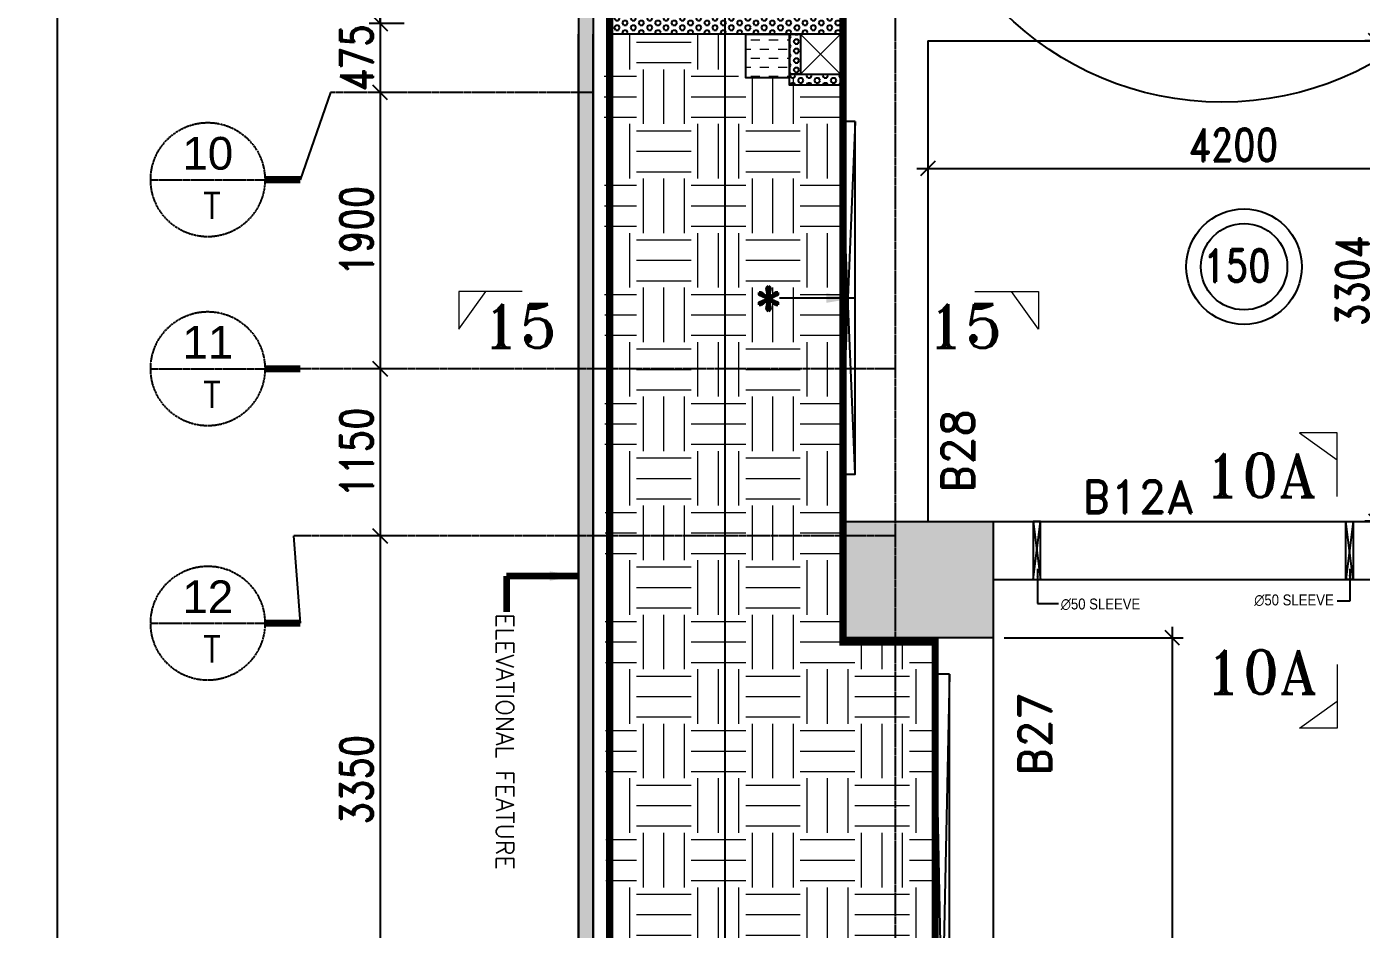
# Model space of a CAD drawing. Header units: millimetres. Extents: x 2061841 to 105821645, y -77612 to 48520811.
# Drawn here: x 2432661 to 2441836, y 13270 to 19478 of the extents above; entities that cross this region are included whole.
import ezdxf
from ezdxf.enums import TextEntityAlignment as Align

# ---------------------------------------------------------------- set-up
doc = ezdxf.new("R2010")
doc.units = ezdxf.units.MM
doc.header["$LTSCALE"] = 10
doc.header["$MEASUREMENT"] = 0
for name, pattern in [('$0$HIDDEN', [0.375, 0.25, -0.125]), ('BASEMENT COLUMN SETTING OUT-PART 2_R4$0$CENTER', [2, 1.25, -0.25, 0.25, -0.25]), ('CENTER', [2, 1.25, -0.25, 0.25, -0.25])]:
    doc.linetypes.add(name, pattern=pattern)
for name, color, linetype in [('A-Comments', 30, 'Continuous'), ('A-Grid-Tower', 8, 'CENTER'), ('A-HATCH', 8, 'Continuous'), ('BASEMENT COLUMN SETTING OUT-PART 2_R4$0$A-GRID-MAIN', 2, 'BASEMENT COLUMN SETTING OUT-PART 2_R4$0$CENTER'), ('BEAM NO', 2, 'Continuous'), ('BORDER', 5, 'Continuous'), ('DIM GRID', 3, 'Continuous'), ('khuraa', 6, 'Continuous'), ('S-OPENING', 6, 'Continuous'), ('S-SHADED', 252, 'Continuous'), ('S-TEXT', 2, 'Continuous'), ('SLEEVE 150 NEW', 51, 'Continuous'), ('UPSTAND RCC', 171, 'Continuous'), ('VIN_BEAM', 4, 'Continuous'), ('VIN_COLUMN', 1, 'Continuous'), ('VIN_SLAB THK', 2, 'Continuous')]:
    doc.layers.add(name, color=color, linetype=linetype)
for name, color, linetype, lineweight in [('s-opening text', 4, 'Continuous', 9), ('SEC-LINE', 1, 'Continuous', 15), ('VIN SUNK HATCH', 8, 'Continuous', 0), ('VIN_COLUMN HATCH', 33, 'Continuous', 20), ('VIN_CUT OUT', 6, 'Continuous', 9)]:
    doc.layers.add(name, color=color, linetype=linetype, lineweight=lineweight)
doc.styles.add('200', font='romand.shx', dxfattribs={"width": 0.8, "height": 225})
doc.styles.add('BASEMENT COLUMN SETTING OUT-PART 2_R4$0$MAS-TXTL', font='arial.ttf', dxfattribs={"height": 200})
doc.styles.add('BASEMENT COLUMN SETTING OUT-PART 2_R4$0$MAS-TXTS', font='romans.shx', dxfattribs={"width": 0.8, "height": 180})
doc.styles.add('KCP', font='', dxfattribs={"width": 0.9, "height": 200})
doc.styles.add('MAH', font='romand.shx', dxfattribs={"height": 210})
doc.styles.add('RT', font='romant.shx', dxfattribs={"height": 250})
doc.styles.add('ST', font='romand.shx', dxfattribs={"height": 4})
doc.styles.add('WD-20', font='romans.shx', dxfattribs={"height": 30})
doc.styles.add('WD-50', font='ARIALN.TTF', dxfattribs={"height": 150})
doc.styles.get('KCP').set_extended_font_data('Bahnschrift')
doc.dimstyles.new('GR1', dxfattribs={"dimtxt": 225, "dimasz": 125, "dimexe": 125, "dimexo": 100, "dimgap": 50, "dimtad": 1, "dimdec": 0, "dimzin": 3, "dimdsep": 46, "dimtxsty": '200', "dimblk1": 'OBLIQUE', "dimblk2": 'OBLIQUE', "dimsah": 1, "dimcen": 0.0625, "dimdle": 125, "dimclrd": 3, "dimclre": 3, "dimclrt": 2, "dimadec": 0, "dimazin": 0, "dimtfac": 1, "dimtdec": 0, "dimtix": 1, "dimtmove": 0, "dimatfit": 3, "dimfxl": 1, "dimtolj": 1, "dimtzin": 0, "dimarcsym": 0})
doc.dimstyles.new('GR2', dxfattribs={"dimtxt": 225, "dimasz": 100, "dimexe": 75, "dimexo": 75, "dimgap": 50, "dimtad": 1, "dimdec": 0, "dimdsep": 46, "dimtxsty": '200', "dimblk1": 'OBLIQUE', "dimblk2": 'OBLIQUE', "dimsah": 1, "dimcen": 50, "dimdle": 75, "dimclrd": 3, "dimclre": 3, "dimclrt": 2, "dimadec": 0, "dimazin": 0, "dimtfac": 1, "dimtdec": 0, "dimtix": 1, "dimtmove": 0, "dimatfit": 3, "dimldrblk": 'OBLIQUE', "dimfxl": 1, "dimtolj": 1, "dimtzin": 0, "dimarcsym": 0})
doc.dimstyles.new('wd-50', dxfattribs={"dimtxt": 90, "dimasz": 50, "dimexe": 35, "dimexo": 50, "dimgap": 25, "dimtad": 1, "dimrnd": 5, "dimzin": 12, "dimdsep": 46, "dimtxsty": 'WD-50', "dimblk": 'ARCHTICK', "dimblk2": 'ARCHTICK', "dimcen": 50, "dimdle": 35, "dimclrd": 5, "dimclre": 5, "dimclrt": 4, "dimadec": 0, "dimazin": 0, "dimtfac": 1, "dimtmove": 1, "dimatfit": 2, "dimfxl": 1, "dimtolj": 1, "dimtzin": 12, "dimlwd": -1, "dimlwe": -1, "dimarcsym": 0})

# ---------------------------------------------------------------- blocks, each defined once
blk = doc.blocks.new('_Oblique')
at = {"color": 0, "linetype": 'ByBlock', "lineweight": -2}
blk.add_line((-0.5, -0.5), (0.5, 0.5), dxfattribs=at)
blk = doc.blocks.new('BASEMENT COLUMN SETTING OUT-PART 2_R4$0$GRID TARGET2')
blk.add_wipeout([(392.6, -655), (392.4, -641.3), (391.7, -627.7), (390.5, -614), (388.8, -600.4), (386.7, -586.9), (384, -573.4), (381, -560.1), (377.4, -546.8), (373.4, -533.7), (368.9, -520.8), (364, -508), (358.7, -495.4), (352.9, -482.9), (346.7, -470.7), (340, -458.7), (333, -447), (325.5, -435.5), (317.6, -424.3), (309.4, -413.3), (300.8, -402.7), (291.8, -392.3), (282.4, -382.3), (272.7, -372.6), (262.7, -363.3), (252.4, -354.3), (241.7, -345.7), (230.8, -337.4), (219.6, -329.5), (208.1, -322.1), (196.3, -315), (184.3, -308.4), (172.1, -302.2), (159.7, -296.4), (147.1, -291), (134.3, -286.1), (121.3, -281.6), (108.2, -277.6), (95, -274.1), (81.6, -271), (68.2, -268.4), (54.6, -266.2), (41, -264.6), (27.4, -263.4), (13.7, -262.7), (0, -262.4), (-13.7, -262.7), (-27.4, -263.4), (-41, -264.6), (-54.6, -266.2), (-68.2, -268.4), (-81.6, -271), (-95, -274.1), (-108.2, -277.6), (-121.3, -281.6), (-134.3, -286.1), (-147.1, -291), (-159.7, -296.4), (-172.1, -302.2), (-184.3, -308.4), (-196.3, -315), (-208.1, -322.1), (-219.6, -329.5), (-230.8, -337.4), (-241.7, -345.7), (-252.4, -354.3), (-262.7, -363.3), (-272.7, -372.6), (-282.4, -382.3), (-291.8, -392.3), (-300.8, -402.7), (-309.4, -413.3), (-317.6, -424.3), (-325.5, -435.5), (-333, -447), (-340, -458.7), (-346.7, -470.7), (-352.9, -482.9), (-358.7, -495.4), (-364, -508), (-368.9, -520.8), (-373.4, -533.7), (-377.4, -546.8), (-381, -560.1), (-384, -573.4), (-386.7, -586.9), (-388.8, -600.4), (-390.5, -614), (-391.7, -627.7), (-392.4, -641.3), (-392.6, -655), (-392.4, -668.7), (-391.7, -682.4), (-390.5, -696.1), (-388.8, -709.7), (-386.7, -723.2), (-384, -736.7), (-381, -750), (-377.4, -763.3), (-373.4, -776.4), (-368.9, -789.3), (-364, -802.1), (-358.7, -814.7), (-352.9, -827.2), (-346.7, -839.4), (-340, -851.4), (-333, -863.1), (-325.5, -874.6), (-317.6, -885.8), (-309.4, -896.8), (-300.8, -907.4), (-291.8, -917.8), (-282.4, -927.8), (-272.7, -937.5), (-262.7, -946.8), (-252.4, -955.8), (-241.7, -964.4), (-230.8, -972.7), (-219.6, -980.5), (-208.1, -988), (-196.3, -995.1), (-184.3, -1001.7), (-172.1, -1007.9), (-159.7, -1013.7), (-147.1, -1019.1), (-134.3, -1024), (-121.3, -1028.4), (-108.2, -1032.5), (-95, -1036), (-81.6, -1039.1), (-68.2, -1041.7), (-54.6, -1043.8), (-41, -1045.5), (-27.4, -1046.7), (-13.7, -1047.4), (0, -1047.7), (13.7, -1047.4), (27.4, -1046.7), (41, -1045.5), (54.6, -1043.8), (68.2, -1041.7), (81.6, -1039.1), (95, -1036), (108.2, -1032.5), (121.3, -1028.4), (134.3, -1024), (147.1, -1019.1), (159.7, -1013.7), (172.1, -1007.9), (184.3, -1001.7), (196.3, -995.1), (208.1, -988), (219.6, -980.5), (230.8, -972.7), (241.7, -964.4), (252.4, -955.8), (262.7, -946.8), (272.7, -937.5), (282.4, -927.8), (291.8, -917.8), (300.8, -907.4), (309.4, -896.8), (317.6, -885.8), (325.5, -874.6), (333, -863.1), (340, -851.4), (346.7, -839.4), (352.9, -827.2), (358.7, -814.7), (364, -802.1), (368.9, -789.3), (373.4, -776.4), (377.4, -763.3), (381, -750), (384, -736.7), (386.7, -723.2), (388.8, -709.7), (390.5, -696.1), (391.7, -682.4), (392.4, -668.7)])
blk.add_line((-392.6, -655), (392.6, -655))
at = {"const_width": 48.8}
blk.add_lwpolyline([(392.7, -655), (636.1, -655)], dxfattribs=at)
blk.add_circle((0, -655), 392.6)
for tag, height, style, p in [('AS', 225, 'BASEMENT COLUMN SETTING OUT-PART 2_R4$0$MAS-TXTL', (0, -585.9)), ('REF', 180, 'BASEMENT COLUMN SETTING OUT-PART 2_R4$0$MAS-TXTS', (28.7, -924.7))]:
    blk.add_attdef(tag, text='', height=height, dxfattribs=dict(style=style)).set_placement(p, align=Align.CENTER)
blk = doc.blocks.new('*D57')
at = {"layer": 'Defpoints', "color": 0, "transparency": 16777216}
for p in [(2435330.2, 22300.3), (2435090.7, 19500.3), (2435330.2, 19500.3)]:
    blk.add_point(p, dxfattribs=at)
at = {"layer": 'DIM GRID', "color": 3, "lineweight": -2, "transparency": 16777216}
for p, q in [((2435255.2, 22300.3), (2435015.7, 22300.3)), ((2435090.7, 22375.3), (2435090.7, 19425.3)), ((2435255.2, 19500.3), (2435015.7, 19500.3))]:
    blk.add_line(p, q, dxfattribs=at)
at = {"layer": 'DIM GRID', "color": 3, "linetype": 'ByBlock', "lineweight": -2, "transparency": 16777216, "xscale": 100, "yscale": 100, "zscale": 100}
for p, rotation in [((2435090.7, 22300.3), 90), ((2435090.7, 19500.3), 270)]:
    blk.add_blockref('_Oblique', p, dxfattribs=dict(at, rotation=rotation))
at = {"layer": 'DIM GRID', "color": 2, "transparency": 16777216, "insert": (2434928.2, 20900.3), "char_height": 225, "attachment_point": 5, "rotation": 90, "style": '200'}
blk.add_mtext('\\A1;2800', dxfattribs=at)
blk = doc.blocks.new('OBLIQUE')
blk = doc.blocks.new('*D58')
at = {"layer": 'Defpoints', "color": 0, "transparency": 16777216}
for p in [(2435330.2, 19500.3), (2435090.7, 19025.3), (2435330.2, 19025.3)]:
    blk.add_point(p, dxfattribs=at)
at = {"layer": 'DIM GRID', "color": 3, "lineweight": -2, "transparency": 16777216}
for p, q in [((2435090.7, 19500.3), (2435090.7, 19600.3)), ((2435090.7, 19575.3), (2435090.7, 18950.3)), ((2435255.2, 19500.3), (2435015.7, 19500.3)), ((2435255.2, 19025.3), (2435015.7, 19025.3)), ((2435090.7, 19025.3), (2435090.7, 18925.3))]:
    blk.add_line(p, q, dxfattribs=at)
at = {"layer": 'DIM GRID', "color": 3, "linetype": 'ByBlock', "lineweight": -2, "transparency": 16777216, "xscale": 100, "yscale": 100, "zscale": 100}
for p, rotation in [((2435090.7, 19500.3), 270), ((2435090.7, 19025.3), 90)]:
    blk.add_blockref('_Oblique', p, dxfattribs=dict(at, rotation=rotation))
at = {"layer": 'DIM GRID', "color": 2, "transparency": 16777216, "insert": (2434928.2, 19262.8), "char_height": 225, "attachment_point": 5, "rotation": 90, "style": '200'}
blk.add_mtext('\\A1;475', dxfattribs=at)
blk = doc.blocks.new('*D59')
at = {"layer": 'Defpoints', "color": 0, "transparency": 16777216}
for p in [(2435330.2, 19025.3), (2435090.7, 17125.3), (2435330.2, 17125.3)]:
    blk.add_point(p, dxfattribs=at)
at = {"layer": 'DIM GRID', "color": 3, "lineweight": -2, "transparency": 16777216}
for p, q in [((2435090.7, 19100.3), (2435090.7, 17050.3)), ((2435255.2, 19025.3), (2435015.7, 19025.3)), ((2435255.2, 17125.3), (2435015.7, 17125.3))]:
    blk.add_line(p, q, dxfattribs=at)
at = {"layer": 'DIM GRID', "color": 3, "linetype": 'ByBlock', "lineweight": -2, "transparency": 16777216, "xscale": 100, "yscale": 100, "zscale": 100}
for p, rotation in [((2435090.7, 19025.3), 90), ((2435090.7, 17125.3), 270)]:
    blk.add_blockref('_Oblique', p, dxfattribs=dict(at, rotation=rotation))
at = {"layer": 'DIM GRID', "color": 2, "transparency": 16777216, "insert": (2434928.2, 18075.3), "char_height": 225, "attachment_point": 5, "rotation": 90, "style": '200'}
blk.add_mtext('\\A1;1900', dxfattribs=at)
blk = doc.blocks.new('*D60')
at = {"layer": 'Defpoints', "color": 0, "transparency": 16777216}
for p in [(2435330.2, 17125.3), (2435090.7, 15975.3), (2435330.2, 15975.3)]:
    blk.add_point(p, dxfattribs=at)
at = {"layer": 'DIM GRID', "color": 3, "lineweight": -2, "transparency": 16777216}
for p, q in [((2435090.7, 17200.3), (2435090.7, 15900.3)), ((2435255.2, 17125.3), (2435015.7, 17125.3)), ((2435255.2, 15975.3), (2435015.7, 15975.3))]:
    blk.add_line(p, q, dxfattribs=at)
at = {"layer": 'DIM GRID', "color": 3, "linetype": 'ByBlock', "lineweight": -2, "transparency": 16777216, "xscale": 100, "yscale": 100, "zscale": 100}
for p, rotation in [((2435090.7, 17125.3), 90), ((2435090.7, 15975.3), 270)]:
    blk.add_blockref('_Oblique', p, dxfattribs=dict(at, rotation=rotation))
at = {"layer": 'DIM GRID', "color": 2, "transparency": 16777216, "insert": (2434928.2, 16550.3), "char_height": 225, "attachment_point": 5, "rotation": 90, "style": '200'}
blk.add_mtext('\\A1;1150', dxfattribs=at)
blk = doc.blocks.new('*D61')
at = {"layer": 'Defpoints', "color": 0, "transparency": 16777216}
for p in [(2435330.2, 15975.3), (2435090.7, 12625.3), (2435330.2, 12625.3)]:
    blk.add_point(p, dxfattribs=at)
at = {"layer": 'DIM GRID', "color": 3, "lineweight": -2, "transparency": 16777216}
for p, q in [((2435255.2, 15975.3), (2435015.7, 15975.3)), ((2435090.7, 16050.3), (2435090.7, 12550.3)), ((2435255.2, 12625.3), (2435015.7, 12625.3))]:
    blk.add_line(p, q, dxfattribs=at)
at = {"layer": 'DIM GRID', "color": 3, "linetype": 'ByBlock', "lineweight": -2, "transparency": 16777216, "xscale": 100, "yscale": 100, "zscale": 100}
for p, rotation in [((2435090.7, 15975.3), 90), ((2435090.7, 12625.3), 270)]:
    blk.add_blockref('_Oblique', p, dxfattribs=dict(at, rotation=rotation))
at = {"layer": 'DIM GRID', "color": 2, "transparency": 16777216, "insert": (2434928.2, 14300.3), "char_height": 225, "attachment_point": 5, "rotation": 90, "style": '200'}
blk.add_mtext('\\A1;3350', dxfattribs=at)
blk = doc.blocks.new('_ArchTick')
at = {"color": 0, "linetype": 'ByBlock', "const_width": 0.15}
blk.add_lwpolyline([(-0.5, -0.5), (0.5, 0.5)], dxfattribs=at)
blk = doc.blocks.new('A$C21A8152F')
at = {"layer": 'SEC-LINE'}
for p, q in [((513, 311), (292, 3)), ((513, 3), (513, 311)), ((-7, 3), (513, 3))]:
    blk.add_line(p, q, dxfattribs=at)
blk = doc.blocks.new('*D2566')
at = {"layer": 'A-HATCH', "color": 3, "lineweight": -2, "transparency": 16777216}
for p, q in [((2441936.1, 19455.3), (2441936.1, 16001.4)), ((2442980.5, 19380.3), (2441861.1, 19380.3)), ((2442980.5, 16076.4), (2441861.1, 16076.4))]:
    blk.add_line(p, q, dxfattribs=at)
at = {"layer": 'Defpoints', "color": 0, "transparency": 16777216}
for p in [(2443055.5, 19380.3, -643584.3), (2441936.1, 16076.4), (2443055.5, 16076.4, -643584.3)]:
    blk.add_point(p, dxfattribs=at)
at = {"layer": 'A-HATCH', "color": 3, "lineweight": -2, "transparency": 16777216, "xscale": 100, "yscale": 100, "zscale": 100}
for p, rotation in [((2441936.1, 19380.3), 90), ((2441936.1, 16076.4), 270)]:
    blk.add_blockref('_Oblique', p, dxfattribs=dict(at, rotation=rotation))
at = {"layer": 'A-HATCH', "color": 2, "transparency": 16777216, "insert": (2441773.6, 17728.4), "char_height": 225, "attachment_point": 5, "rotation": 90, "style": '200'}
blk.add_mtext('\\A1;3304', dxfattribs=at)
blk = doc.blocks.new('*D2567')
at = {"layer": 'A-HATCH', "color": 3, "lineweight": -2, "transparency": 16777216}
for p, q in [((2438855.5, 19305.3), (2438855.5, 18427.4)), ((2443055.5, 19305.3), (2443055.5, 18427.4)), ((2438780.5, 18502.4), (2443130.5, 18502.4))]:
    blk.add_line(p, q, dxfattribs=at)
at = {"layer": 'Defpoints', "color": 0, "transparency": 16777216}
for p in [(2438855.5, 19380.3, -643584.3), (2443055.5, 19380.3, -643584.3), (2443055.5, 18502.4)]:
    blk.add_point(p, dxfattribs=at)
at = {"layer": 'A-HATCH', "color": 3, "lineweight": -2, "transparency": 16777216, "xscale": 100, "yscale": 100, "zscale": 100, "rotation": 180}
blk.add_blockref('_Oblique', (2438855.5, 18502.4), dxfattribs=at)
at = {"layer": 'A-HATCH', "color": 3, "lineweight": -2, "transparency": 16777216, "xscale": 100, "yscale": 100, "zscale": 100}
blk.add_blockref('_Oblique', (2443055.5, 18502.4), dxfattribs=at)
at = {"layer": 'A-HATCH', "color": 2, "transparency": 16777216, "insert": (2440955.5, 18664.9), "char_height": 225, "attachment_point": 5, "style": '200'}
blk.add_mtext('\\A1;4200', dxfattribs=at)
blk = doc.blocks.new('*D2620')
at = {"layer": 'A-HATCH', "color": 3, "lineweight": -2, "transparency": 16777216}
for p, q in [((2440536.5, 15350.3), (2440536.5, 9375.3)), ((2439380.5, 15275.3), (2440611.5, 15275.3)), ((2439380.4, 9450.3), (2440611.5, 9450.3))]:
    blk.add_line(p, q, dxfattribs=at)
at = {"layer": 'Defpoints', "color": 0, "transparency": 16777216}
for p in [(2439305.5, 15275.3, -643584.3), (2439305.4, 9450.3, -643584.3), (2440536.5, 9450.3)]:
    blk.add_point(p, dxfattribs=at)
at = {"layer": 'A-HATCH', "color": 3, "lineweight": -2, "transparency": 16777216, "xscale": 100, "yscale": 100, "zscale": 100}
for p, rotation in [((2440536.5, 15275.3), 90), ((2440536.5, 9450.3), 270)]:
    blk.add_blockref('_Oblique', p, dxfattribs=dict(at, rotation=rotation))
at = {"layer": 'A-HATCH', "color": 2, "transparency": 16777216, "insert": (2440374, 12362.8), "char_height": 225, "attachment_point": 5, "rotation": 90, "style": '200'}
blk.add_mtext('\\A1;5825', dxfattribs=at)
blk = doc.blocks.new('*D2622')
at = {"layer": 'A-HATCH', "color": 3, "lineweight": -2, "transparency": 16777216}
for p, q in [((2437461.1, 39933.6), (2437461.1, 1480.1)), ((2436744.3, 39858.6), (2437536.1, 39858.6)), ((2436744.3, 1555.1), (2437536.1, 1555.1))]:
    blk.add_line(p, q, dxfattribs=at)
at = {"layer": 'Defpoints', "color": 0, "transparency": 16777216}
for p in [(2436669.3, 39858.6), (2436669.3, 1555.1), (2437461.1, 1555.1)]:
    blk.add_point(p, dxfattribs=at)
at = {"layer": 'A-HATCH', "color": 3, "lineweight": -2, "transparency": 16777216, "xscale": 100, "yscale": 100, "zscale": 100}
for p, rotation in [((2437461.1, 39858.6), 90), ((2437461.1, 1555.1), 270)]:
    blk.add_blockref('_Oblique', p, dxfattribs=dict(at, rotation=rotation))
at = {"layer": 'A-HATCH', "color": 2, "transparency": 16777216, "insert": (2437298.6, 20706.8), "char_height": 225, "attachment_point": 5, "rotation": 90, "style": '200'}
blk.add_mtext('\\A1;38304', dxfattribs=at)

msp = doc.modelspace()

# ---------------------------------------------------------------- hatches: boundary and pattern name
h = msp.add_hatch()
h.set_pattern_fill('ANGLE', color=256)
h.set_pattern_definition([(0, (1933039.8734, -6968.5), (0, 6.985), [5.08, -1.905]), (90, (1933039.8734, -6968.5), (-6.985, 4e-16), [5.08, -1.905])])
h.paths.add_polyline_path([(2440409.1, 16043.8), (2440409.1, 16501), (2440724.5, 16501), (2440724.5, 16043.8)], flags=9)
h.paths.add_polyline_path([(2440155.9, 15964.3), (2440155.9, 16572.7), (2440471.4, 16572.7), (2440471.4, 15964.3)], flags=9)
h = msp.add_hatch()
h.set_pattern_fill('ANGLE', color=256)
h.set_pattern_definition([(0, (2191814.314, 19535.3696), (0, 6.985), [5.08, -1.905]), (90, (2191814.314, 19535.3696), (-6.985, 4e-16), [5.08, -1.905])])
h.paths.add_polyline_path([(2432914.3, 13858.5), (2432914.3, 14315.8), (2433229.8, 14315.8), (2433229.8, 13858.5)], flags=9)
h.paths.add_polyline_path([(2432661.1, 13779.1), (2432661.1, 14387.5), (2432976.6, 14387.5), (2432976.6, 13779.1)], flags=9)
at = {"layer": 'A-Comments'}
h = msp.add_hatch(color=8, dxfattribs=at)
h.dxf.hatch_style = 1
h.paths.add_polyline_path([(2446505.5, 2200.3), (2446405.5, 2200.3), (2446405.5, 1175.3, -0.414213), (2446005.5, 775.3), (2437455.5, 775.3, -0.414214), (2436555.5, 1675.3), (2436555.5, 22925.3), (2436455.5, 22925.3), (2436455.5, 1675.3, 0.414214), (2437455.5, 675.3), (2446005.5, 675.3, 0.414213), (2446505.5, 1175.3)])
at = {"layer": 'S-SHADED'}
h = msp.add_hatch(color=256, dxfattribs=at)
h.dxf.hatch_style = 1
h.paths.add_polyline_path([(2436455.5, 15999.7), (2436555.5, 15999.7), (2436555.5, 15399.7), (2436455.5, 15399.7), (2436455.5, 15999.7)])
at = {"layer": 'UPSTAND RCC'}
h = msp.add_hatch(dxfattribs=at)
h.set_pattern_fill('HEX', color=256, scale=150)
h.set_pattern_definition([(0, (972.57, 6269.695), (0, 32.47595264), [18.75, -37.5]), (120, (972.57, 6269.695), (-28.125, -16.2379763), [18.75, -37.5]), (60, (991.32, 6269.695), (-28.125, 16.2379763), [18.75, -37.5])])
h.paths.add_polyline_path([(2436655.6, 19425.3), (2438255.6, 19425.3), (2438255.6, 19575.3), (2436655.6, 19575.3), (2436655.6, 19425.3)])
h = msp.add_hatch(dxfattribs=at)
h.set_pattern_fill('HEX', color=256, scale=150)
h.set_pattern_definition([(0, (2438280.5, 38975.274), (0, 32.47595), [18.75, -37.5]), (120, (2438280.5, 38975.274), (-28.125, -16.237976), [18.75, -37.5]), (60, (2438299.25, 38975.274), (-28.125, 16.237976), [18.75, -37.5])])
h.paths.add_polyline_path([(2437905.5, 19425.3), (2437980.5, 19425.3), (2437980.5, 19150.3), (2437905.5, 19150.3)])
h = msp.add_hatch(dxfattribs=at)
h.set_pattern_fill('HEX', color=256, scale=150)
h.set_pattern_definition([(0, (2438255.496, 39000.288), (0, 32.47595), [18.75, -37.5]), (120, (2438255.496, 39000.288), (-28.125, -16.237976), [18.75, -37.5]), (60, (2438274.246, 39000.288), (-28.125, 16.237976), [18.75, -37.5])])
h.paths.add_polyline_path([(2437880.5, 19150.3), (2438255.5, 19150.3), (2438255.5, 19075.3), (2437905.5, 19075.3), (2437905.5, 19150.3)])
at = {"layer": 'VIN SUNK HATCH'}
h = msp.add_hatch(dxfattribs=at)
h.set_pattern_fill('EARTH', color=8, scale=1500, angle=360)
h.set_pattern_definition([(0, (-3646.26, 480.24), (375, 375), [375, -375]), (0, (-3646.26, 620.86), (375, 375), [375, -375]), (0, (-3646.26, 761.5), (375, 375), [375, -375]), (90, (-3599.4, 808.36), (-375, 375), [375, -375]), (90, (-3458.76, 808.36), (-375, 375), [375, -375]), (90, (-3318.14, 808.36), (-375, 375), [375, -375])])
h.paths.add_polyline_path([(2438255.5, 19125.3), (2437555.5, 19125.3), (2437555.5, 19425.3), (2436630.5, 19425.3), (2436655.5, 7089.1), (2437555.5, 6900.3), (2437555.5, 7670.2), (2437580.5, 8202.8), (2437555.5, 8775.3), (2438250.5, 8775.3), (2438250.5, 9450.3), (2438905.5, 9450.3), (2438905.5, 14868.3), (2438905.5, 15275.3), (2438370.5, 15275.3), (2438255.5, 15275.3), (2438255.5, 15342), (2438255.5, 15465.5), (2438255.5, 16075.3), (2438255.5, 16525.3), (2438255.5, 16525.3)])
h = msp.add_hatch(dxfattribs=at)
h.set_pattern_fill('DASH', color=3, scale=500, angle=180)
h.set_pattern_definition([(180, (-230611.166, -111428.28), (-62.5, -62.5), [62.5, -62.5])])
h.paths.add_polyline_path([(2437605.4, 19425.2), (2437905.4, 19425.2), (2437905.4, 19125.2), (2437605.4, 19125.2), (2437605.4, 19425.2)])
at = {"layer": 'VIN_COLUMN HATCH'}
h = msp.add_hatch(color=256, dxfattribs=at)
h.dxf.hatch_style = 1
h.paths.add_polyline_path([(2439305.5, 15275.3), (2438255.5, 15275.3), (2438255.5, 16075.3), (2439305.5, 16075.3)])

# ---------------------------------------------------------------- linework, layer by layer
at = {"layer": 'A-Comments', "color": 4}
for p, q in [((2436455.5, 22925.3, -643584.3), (2436455.5, 1675.3, -643584.3)), ((2436555.5, 22925.3, -643584.3), (2436555.5, 1675.3, -643584.3))]:
    msp.add_line(p, q, dxfattribs=at)
at = {"layer": 'A-Grid-Tower'}
for p, q in [((2438630.5, 42156.9, -643584.3), (2438630.5, 675.3, -643584.3)), ((2436555.5, 19025.3, -643584.3), (2434750, 19025.3, -643584.3)), ((2438630.5, 15975.3, -643584.3), (2434494.5, 15975.3, -643584.3))]:
    msp.add_line(p, q, dxfattribs=at)
at = {"layer": 'A-HATCH', "color": 1, "const_width": 50}
msp.add_lwpolyline([(2436669.3, 39858.6), (2436669.3, 1555.1, 0.316239), (2437394.6, 887.7), (2446125.2, 887.7, 0.153834), (2446304.8, 1130.6), (2446304.8, 2464.9), (2438251, 2464.9), (2438251, 7241.4), (2437571, 7241.4), (2437571, 8760.6), (2438250.7, 8760.6), (2438250.7, 9428.5), (2438906.3, 9428.5), (2438906.3, 15245.9), (2438273.5, 15245.9), (2438273.5, 23721.1), (2438605, 23721.1), (2438605, 27657), (2438256.2, 27657), (2438256.2, 33721.4)], format="xyb", dxfattribs=at)
at = {"layer": 'A-HATCH', "color": 1, "ltscale": 50}
msp.add_circle((2440876.9, 21083.4), 2124.7, dxfattribs=at)
at = {"layer": 'khuraa', "elevation": -643584.3}
msp.add_lwpolyline([(2437605.4, 19425.2), (2437905.5, 19425.2), (2437905.5, 19125.2), (2437605.4, 19125.2)], close=True, dxfattribs=at)
at = {"layer": 'S-OPENING'}
for p, q in [((2438355.5, 16400.3, -643584.3), (2438255.5, 18825.3, -643584.3)), ((2438355.5, 18825.3, -643584.3), (2438255.5, 16400.3, -643584.3)), ((2439005.5, 10225.3, -643584.3), (2438905.5, 15025.3, -643584.3)), ((2439005.5, 15025.3, -643584.3), (2438905.5, 10225.3, -643584.3))]:
    msp.add_line(p, q, dxfattribs=at)
at = {"layer": 'S-OPENING', "elevation": -643584.3}
for points in [[(2438255.5, 19425.3), (2437980.5, 19425.3), (2437980.5, 19150.3), (2438255.5, 19150.3)], [(2438255.5, 19425.3), (2437980.5, 19425.3), (2437980.5, 19150.3), (2438255.5, 19150.3)], [(2438355.5, 18825.3), (2438255.5, 18825.3), (2438255.5, 16400.3), (2438355.5, 16400.3)], [(2439005.5, 15025.3), (2438905.5, 15025.3), (2438905.5, 10225.3), (2439005.5, 10225.3)], [(2439005.5, 15025.3), (2438905.5, 15025.3), (2438905.5, 10225.3), (2439005.5, 10225.3)]]:
    msp.add_lwpolyline(points, close=True, dxfattribs=at)
at = {"layer": 'SLEEVE 150 NEW'}
for p, q in [((2439580.5, 16075.3, -643584.3), (2439630.5, 15675.3, -643584.3)), ((2439580.5, 15675.3, -643584.3), (2439630.5, 16075.3, -643584.3)), ((2441780.5, 16075.3, -643584.3), (2441730.5, 15675.3, -643584.3)), ((2441780.5, 15675.3, -643584.3), (2441730.5, 16075.3, -643584.3))]:
    msp.add_line(p, q, dxfattribs=at)
at = {"layer": 'SLEEVE 150 NEW', "elevation": -643584.3}
for points in [[(2439630.5, 16075.3), (2439580.5, 16075.3), (2439580.5, 15675.3), (2439630.5, 15675.3)], [(2441730.5, 16075.3), (2441780.5, 16075.3), (2441780.5, 15675.3), (2441730.5, 15675.3)]]:
    msp.add_lwpolyline(points, close=True, dxfattribs=at)
at = {"layer": 'UPSTAND RCC', "elevation": -643584.3}
for points in [[(2436655.6, 19575.3), (2438255.5, 19575.3), (2438255.5, 19425.3), (2436655.6, 19425.3)], [(2437905.5, 19425.3), (2437980.5, 19425.3), (2437980.5, 19150.3), (2437905.5, 19150.3)], [(2437905.5, 19150.3), (2438255.5, 19150.3), (2438255.5, 19075.3), (2437905.5, 19075.3)]]:
    msp.add_lwpolyline(points, close=True, dxfattribs=at)
at = {"layer": 'VIN_BEAM', "linetype": 'ByBlock'}
msp.add_line((2438255.5, 22863.1, -643584.3), (2438255.5, 15976.4, -643584.3), dxfattribs=at)
at = {"layer": 'VIN_BEAM', "linetype": '$0$HIDDEN'}
for p, q in [((2438855.5, 19380.8, -643584.3), (2438855.5, 16075.3, -643584.3)), ((2438855.5, 19380.3, -643584.3), (2443055.5, 19380.3, -643584.3)), ((2439305.5, 16075.3, -643584.3), (2443055.5, 16075.3, -643584.3)), ((2439305.5, 15675.3, -643584.3), (2443405.5, 15675.3, -643584.3)), ((2439305.5, 15275.3, -643584.3), (2439305.4, 9450.3, -643584.3))]:
    msp.add_line(p, q, dxfattribs=at)
at = {"layer": 'VIN_BEAM'}
msp.add_line((2438905.5, 15275.3, -643584.3), (2438905.4, 9450.3, -643584.3), dxfattribs=at)
at = {"layer": 'VIN_BEAM', "elevation": -643584.3}
for points in [[(2446505.5, 2475.3), (2446505.5, 1175.3, -0.414214), (2446005.5, 675.3), (2437455.5, 675.3, -0.414214), (2436455.5, 1675.3), (2436455.5, 19425.3)], [(2446405.5, 2200.3), (2446405.5, 1175.3, -0.414214), (2446005.5, 775.3), (2437455.5, 775.3, -0.414214), (2436555.5, 1675.3), (2436555.5, 19425.3)], [(2446305.5, 2478.3), (2446305.5, 1178.3, -0.414214), (2446005.5, 878.3), (2437455.5, 878.3, -0.414214), (2436655.5, 1678.3), (2436655.5, 19425.3)]]:
    msp.add_lwpolyline(points, format="xyb", dxfattribs=at)
at = {"layer": 'VIN_COLUMN', "ltscale": 125, "elevation": -643584.3}
msp.add_lwpolyline([(2439305.5, 15275.3), (2438255.5, 15275.3), (2438255.5, 16075.3), (2439305.5, 16075.3)], close=True, dxfattribs=at)
at = {"layer": 'VIN_CUT OUT'}
for p, q in [((2438255.5, 19425.3, -643584.3), (2437980.5, 19150.3, -643584.3)), ((2437980.5, 19425.2, -643584.3), (2438255.5, 19150.3, -643584.3))]:
    msp.add_line(p, q, dxfattribs=at)
at = {"layer": 'VIN_SLAB THK', "color": 2, "linetype": 'Continuous', "ltscale": 0.25}
for radius in [397.1, 297.1]:
    msp.add_circle((2441029.7, 17827.2, -643584.3), radius, dxfattribs=at)

# ---------------------------------------------------------------- block references
at = {"layer": 'BASEMENT COLUMN SETTING OUT-PART 2_R4$0$A-GRID-MAIN'}
for p, values in [((2433906.1, 19080.4, -643584.3), {'REF': 'T', 'AS': '10'}), ((2433906.1, 17780.4, -643584.3), {'REF': 'T', 'AS': '11'}), ((2433906.1, 16030.3, -643584.3), {'REF': 'T', 'AS': '12'})]:
    msp.add_blockref('BASEMENT COLUMN SETTING OUT-PART 2_R4$0$GRID TARGET2', p, dxfattribs=at).add_auto_attribs(values)
at = {"layer": 'SEC-LINE', "yscale": 0.8399999998509884, "zscale": 0.8399999998509884}
for p, xscale, rotation in [((2436061.9, 17658.2, -643584.3), 0.8399999998509884, 180), ((2439185.4, 17658.2, -643584.3), -0.8399999998509884, 180), ((2441672.1, 16252.6, -643584.3), 0.8399999998509884, 90.00000000000006), ((2441672.1, 15085.1, -643584.3), -0.8399999998509884, 89.99999999999984)]:
    msp.add_blockref('A$C21A8152F', p, dxfattribs=dict(at, xscale=xscale, rotation=rotation))

# ---------------------------------------------------------------- texts
at = {"layer": 'BEAM NO', "color": 4, "style": 'MAH'}
for s, p in [('B28', (2439174.9, 16270.9, -643584.3)), ('B27', (2439704.5, 14324.7, -643584.3))]:
    msp.add_text(s, height=225, rotation=90, dxfattribs=at).set_placement(p)
msp.add_text('B12A', height=225, dxfattribs=at).set_placement((2439917.1, 16132.7, -643584.3))
at = {"layer": 's-opening text', "style": 'RT', "text_generation_flag": 4}
msp.add_text('*', height=300, rotation=180, dxfattribs=at).set_placement((2437863.6, 17393.5, -643584.3))
at = {"layer": 'S-TEXT', "color": 6, "style": 'WD-20'}
msp.add_text('ELEVATIONAL FEATURE  ', height=120, rotation=270, dxfattribs=at).set_placement((2435889.6, 15443.4, -643584.3))
at = {"layer": 'SEC-LINE', "style": 'RT'}
for s, p in [('15', (2435793.4, 17269.3, -643584.3)), ('15', (2438854, 17269.3, -643584.3)), ('10A', (2440754.8, 16241.9, -643584.3)), ('10A', (2440760.5, 14889, -643584.3))]:
    msp.add_text(s, height=300, dxfattribs=at).set_placement(p)
at = {"layer": 'SLEEVE 150 NEW', "style": 'KCP', "width": 0.9}
for p in [(2439769.8, 15469.9, -644913.7), (2441099.8, 15497.7, -644913.7)]:
    msp.add_text('∅50 SLEEVE', height=75, dxfattribs=at).set_placement(p)
at = {"layer": 'VIN_SLAB THK', "color": 2, "linetype": 'Continuous', "ltscale": 0.25, "style": 'ST', "width": 0.8}
msp.add_text('150', height=225, dxfattribs=at).set_placement((2440749.9, 17722.3, -643584.3))

# ---------------------------------------------------------------- dimensions: what is measured, and where the dimension line sits
at = {"layer": 'A-HATCH'}
for base, p1, p2, picture, middle in [((2437461.0748, 1555.0661), (2436669.3117, 39858.6171), (2436669.3117, 1555.0661), '*D2622', (2437298.5748, 20706.8416)), ((2441936.1, 16076.4), (2443055.5, 19380.3, -643584.3), (2443055.5, 16076.4, -643584.3), '*D2566', (2441773.6, 17728.4)), ((2440536.5, 9450.3), (2439305.5, 15275.3, -643584.3), (2439305.4, 9450.3, -643584.3), '*D2620', (2440374, 12362.8))]:
    dim = msp.add_linear_dim(base=base, p1=p1, p2=p2, angle=90, dimstyle='GR2', override={"dimldrblk": 'OBLIQUE'}, dxfattribs=at)
    dim.commit()
    dim.dimension.update_dxf_attribs({"geometry": picture, "text_midpoint": middle})
dim = msp.add_linear_dim(base=(2443055.5, 18502.4), p1=(2438855.5, 19380.3, -643584.3), p2=(2443055.5, 19380.3, -643584.3), dimstyle='GR2', override={"dimldrblk": 'OBLIQUE'}, dxfattribs=at)
dim.commit()
dim.dimension.update_dxf_attribs({"geometry": '*D2567', "text_midpoint": (2440955.5, 18664.9)})
at = {"layer": 'DIM GRID'}
for base, p1, p2, picture, middle in [((2435090.7, 19500.3, -643584.3), (2435330.2, 22300.3, -643584.3), (2435330.2, 19500.3, -643584.3), '*D57', (2434928.2, 20900.3, -643584.3)), ((2435090.7, 19025.3, -643584.3), (2435330.2, 19500.3, -643584.3), (2435330.2, 19025.3, -643584.3), '*D58', (2434928.2, 19262.8, -643584.3)), ((2435090.7, 17125.3, -643584.3), (2435330.2, 19025.3, -643584.3), (2435330.2, 17125.3, -643584.3), '*D59', (2434928.2, 18075.3, -643584.3)), ((2435090.7, 15975.3, -643584.3), (2435330.2, 17125.3, -643584.3), (2435330.2, 15975.3, -643584.3), '*D60', (2434928.2, 16550.3, -643584.3)), ((2435090.7, 12625.3, -643584.3), (2435330.2, 15975.3, -643584.3), (2435330.2, 12625.3, -643584.3), '*D61', (2434928.2, 14300.3, -643584.3))]:
    dim = msp.add_linear_dim(base=base, p1=p1, p2=p2, angle=90, dimstyle='GR2', override={"dimldrblk": 'OBLIQUE', "dimfxl": 125, "dimarcsym": 1}, dxfattribs=at)
    dim.commit()
    dim.dimension.update_dxf_attribs({"geometry": picture, "text_midpoint": middle})

# ---------------------------------------------------------------- leaders
at = {"layer": 's-opening text'}
for points, override in [([(2438359.2, 17611.8, -643584.3), (2437837.2, 17611.8, -643584.3)], {"dimasz": 200, "dimtad": 0, "dimfxl": 125}), ([(2436455.5, 15699.7, -643583.3), (2435959.4, 15699.7, -643583.3), (2435959.4, 15454.4, -643583.3)], {"dimscale": 1, "dimtxt": 225, "dimasz": 200, "dimgap": 50, "dimtad": 0, "dimtxsty": '200', "dimclrd": 3, "dimlwd": 65534})]:
    msp.add_leader(points, dimstyle='GR1', override=override, dxfattribs=at)
at = {"layer": 'SLEEVE 150 NEW'}
for points in [[(2439611, 15748.1, -643584.3), (2439611, 15511.7, -643584.3), (2439754.2, 15511.7, -643584.3)], [(2441756.9, 15748.1, -643584.3), (2441756.9, 15527, -643584.3), (2441669.3, 15527, -643584.3)]]:
    msp.add_leader(points, dimstyle='wd-50', override={"dimtxt": 200, "dimtad": 0, "dimdec": 0, "dimtxsty": 'KCP', "dimclrd": 256, "dimclre": 256, "dimclrt": 256, "dimtdec": 0, "dimarcsym": 1}, dxfattribs=at)

# ---------------------------------------------------------------- next in the draw order: linework, layer by layer
at = {"layer": 'A-Grid-Tower'}
msp.add_line((2438630.5, 17125.3, -643584.3), (2434542.2, 17125.3, -643584.3), dxfattribs=at)
at = {"layer": 'A-Grid-Tower', "ltscale": 200, "elevation": -643584.3}
for points in [[(2434750, 19025.3), (2434542.2, 18425.3)], [(2434494.5, 15975.3), (2434542.2, 15375.3)]]:
    msp.add_lwpolyline(points, dxfattribs=at)
at = {"layer": 'BORDER'}
msp.add_lwpolyline([(2432870.4, -2789.9), (2522870.4, -2789.9), (2522870.4, 57210.1), (2432870.4, 57210.1)], close=True, dxfattribs=at)

doc.saveas('drawing.dxf')
